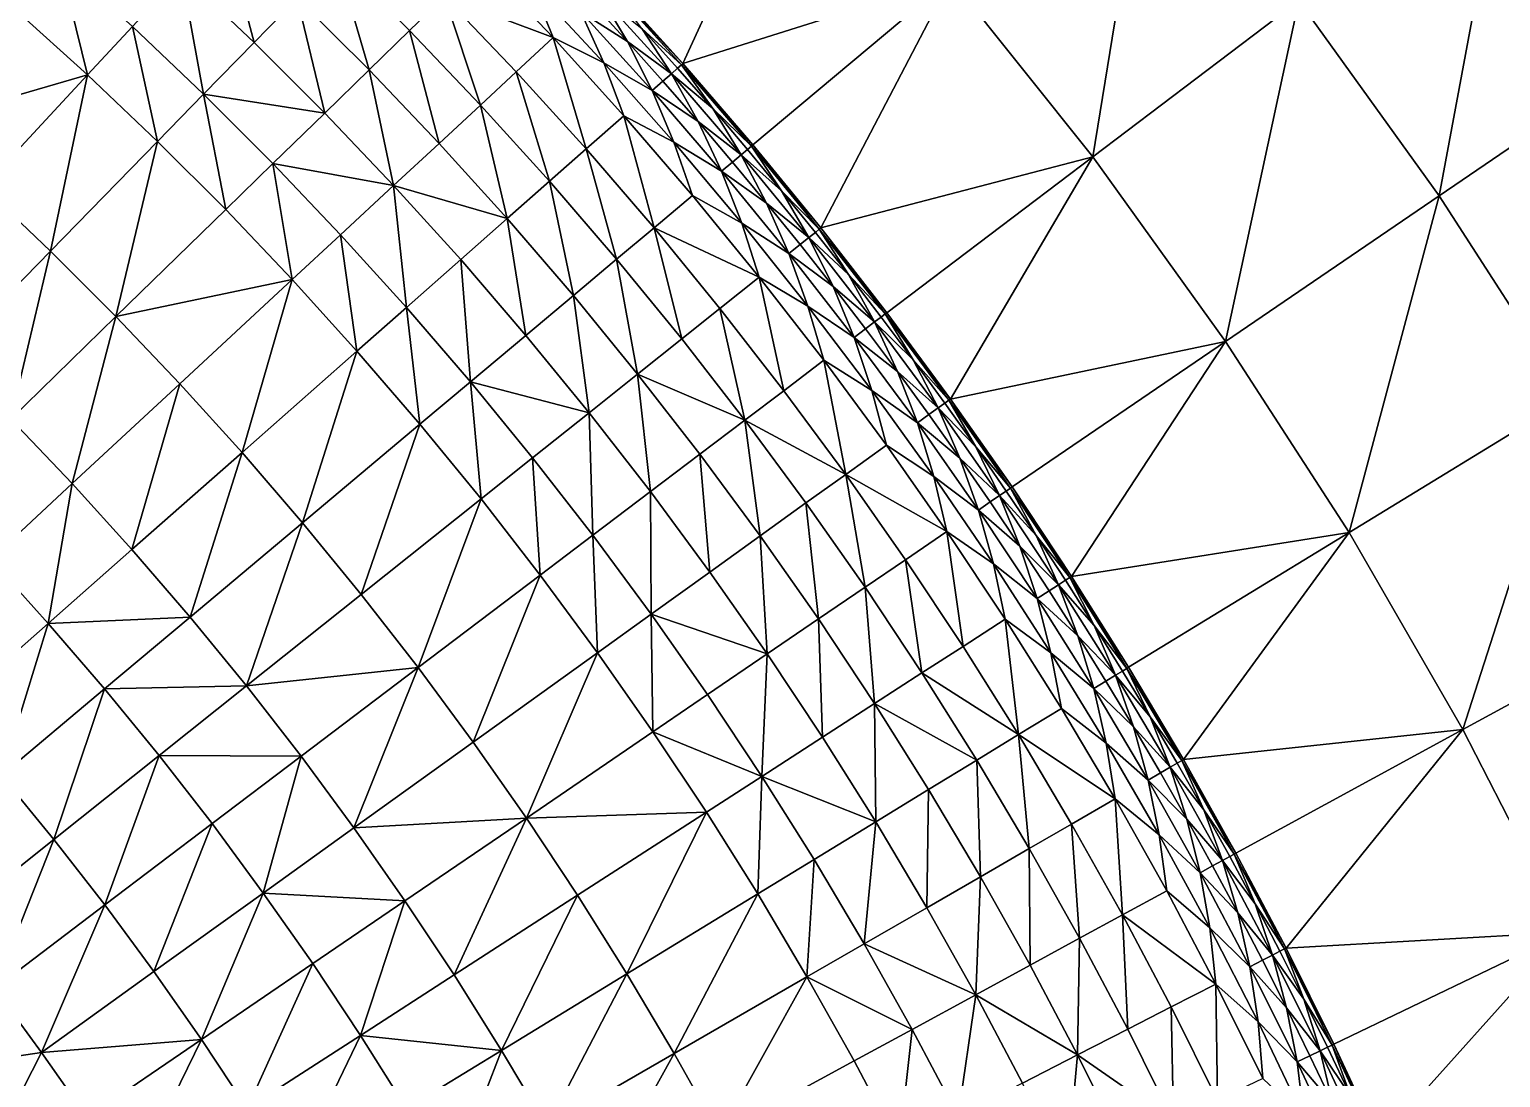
# Model space of a CAD drawing. Header units: millimetres. Extents: x -3250 to 8000, y -3250 to 3250.
# Drawn here: x 1495 to 2349, y 1065 to 1674 of the extents above; entities that cross this region are included whole.
import ezdxf

# ---------------------------------------------------------------- set-up
doc = ezdxf.new("R2010")
doc.units = ezdxf.units.MM
doc.header["$MEASUREMENT"] = 0
doc.layers.add('MESH_3D', color=2, linetype='CONTINUOUS')

msp = doc.modelspace()

# ---------------------------------------------------------------- linework, layer by layer
at = {"layer": 'MESH_3D'}
for points in [[(2150.48, 2436.79, 32500), (-3128.53, 880.23, 32500), (-2326.57, -2269.27, 32500)], [(2150.48, 2436.79, 32500), (-2269.27, 2326.57, 32500), (-3128.53, 880.23, 32500)], [(2150.48, 2436.79, 32500), (-2326.57, -2269.27, 32500), (3105.61, 957.95, 32500)], [(2150.48, 2436.79, 32500), (3105.61, 957.95, 32500), (2590.68, 1962.36, 32500)], [(1942.59, 1802.46, 24200), (1874.45, 1654.21, 24000), (1832.63, 1700.43, 24000)], [(1942.59, 1802.46, 24200), (2030.02, 1703.39, 24200), (1874.45, 1654.21, 24000)], [(2144.92, 1799.81, 24400), (2112.4, 1600.08, 24200), (2030.02, 1703.39, 24200)], [(2144.92, 1799.81, 24400), (2231.97, 1690.65, 24400), (2112.4, 1600.08, 24200)], [(2351.54, 1781.22, 24600), (2313.47, 1577.3, 24400), (2231.97, 1690.65, 24400)], [(2351.54, 1781.22, 24600), (2437.4, 1661.79, 24600), (2313.47, 1577.3, 24400)], [(1607.88, 1732.88, -406.77), (1625.45, 1666.49, -455.71), (1583.4, 1706.5, -455.71)], [(1607.88, 1732.88, -406.77), (1650.58, 1692.26, -406.77), (1625.45, 1666.49, -455.71)], [(1512.58, 1713.96, -506.08), (1528.77, 1647.63, -547.31), (1487.22, 1685.23, -547.31)], [(1512.58, 1713.96, -506.08), (1554.84, 1675.71, -506.08), (1528.77, 1647.63, -547.31)], [(1673.41, 1715.67, -355.73), (1692.26, 1650.58, -406.77), (1650.58, 1692.26, -406.77)], [(1673.41, 1715.67, -355.73), (1715.67, 1673.41, -355.73), (1692.26, 1650.58, -406.77)], [(1736, 1693.25, -303.82), (1715.67, 1673.41, -355.73), (1673.41, 1715.67, -355.73)], [(1756.9, 1713.63, -238.11), (1799.07, 1669.3, -238.11), (1736, 1693.25, -303.82)], [(1786.7, 1699.76, -205.25), (1799.07, 1669.3, -238.11), (1756.9, 1713.63, -238.11)], [(1583.4, 1706.5, -455.71), (1596.13, 1636.43, -506.08), (1554.84, 1675.71, -506.08)], [(1583.4, 1706.5, -455.71), (1625.45, 1666.49, -455.71), (1596.13, 1636.43, -506.08)], [(1786.7, 1699.76, -205.25), (1815.23, 1684.28, -171.85), (1828.52, 1654.68, -205.25)], [(1786.7, 1699.76, -205.25), (1828.52, 1654.68, -205.25), (1799.07, 1669.3, -238.11)], [(1831.76, 1699.63, -38.42), (1832.63, 1700.43), (1874.45, 1654.21)], [(1832.63, 1700.43, 24000), (1874.45, 1654.21), (1832.63, 1700.43)], [(1832.63, 1700.43, 24000), (1874.45, 1654.21, 24000), (1874.45, 1654.21)], [(2030.02, 1703.39, 24200), (1915.11, 1606.97, 24000), (1874.45, 1654.21, 24000)], [(2030.02, 1703.39, 24200), (1954.58, 1558.72, 24000), (1915.11, 1606.97, 24000)], [(2030.02, 1703.39, 24200), (2112.4, 1600.08, 24200), (1954.58, 1558.72, 24000)], [(1650.58, 1692.26, -406.77), (1666.49, 1625.45, -455.71), (1625.45, 1666.49, -455.71)], [(1650.58, 1692.26, -406.77), (1692.26, 1650.58, -406.77), (1666.49, 1625.45, -455.71)], [(1736, 1693.25, -303.82), (1756.85, 1630.12, -355.73), (1715.67, 1673.41, -355.73)], [(1736, 1693.25, -303.82), (1777.67, 1649.44, -303.82), (1756.85, 1630.12, -355.73)], [(1799.07, 1669.3, -238.11), (1777.67, 1649.44, -303.82), (1736, 1693.25, -303.82)], [(1821.31, 1689.92, -138.74), (1826.12, 1694.39, -105.25), (1842.23, 1667.09, -138.74)], [(1842.23, 1667.09, -138.74), (1826.12, 1694.39, -105.25), (1867.8, 1648.34, -105.25)], [(1850.61, 1674.67, -71.93), (1867.8, 1648.34, -105.25), (1826.12, 1694.39, -105.25)], [(1831.76, 1699.63, -38.42), (1874.45, 1654.21), (1873.57, 1653.43, -38.42)], [(1850.61, 1674.67, -71.93), (1831.76, 1699.63, -38.42), (1873.57, 1653.43, -38.42)], [(1487.22, 1685.23, -547.31), (1528.77, 1647.63, -547.31), (1428.36, 1618.53, -630.5)], [(1821.31, 1689.92, -138.74), (1842.23, 1667.09, -138.74), (1815.23, 1684.28, -171.85)], [(1828.52, 1654.68, -205.25), (1815.23, 1684.28, -171.85), (1856.65, 1638.51, -171.85)], [(1842.23, 1667.09, -138.74), (1856.65, 1638.51, -171.85), (1815.23, 1684.28, -171.85)], [(2231.97, 1690.65, 24400), (2189.53, 1492.8, 24200), (2112.4, 1600.08, 24200)], [(2231.97, 1690.65, 24400), (2313.47, 1577.3, 24400), (2189.53, 1492.8, 24200)], [(1554.84, 1675.71, -506.08), (1569.37, 1609, -547.31), (1528.77, 1647.63, -547.31)], [(1554.84, 1675.71, -506.08), (1596.13, 1636.43, -506.08), (1569.37, 1609, -547.31)], [(1850.61, 1674.67, -71.93), (1871.35, 1651.47, -71.93), (1867.8, 1648.34, -105.25)], [(1850.61, 1674.67, -71.93), (1873.57, 1653.43, -38.42), (1871.35, 1651.47, -71.93)], [(1625.45, 1666.49, -455.71), (1666.49, 1625.45, -455.71), (1596.13, 1636.43, -506.08)], [(1715.67, 1673.41, -355.73), (1732.88, 1607.88, -406.77), (1692.26, 1650.58, -406.77)], [(1715.67, 1673.41, -355.73), (1756.85, 1630.12, -355.73), (1732.88, 1607.88, -406.77)], [(1799.07, 1669.3, -238.11), (1818.24, 1604.61, -303.82), (1777.67, 1649.44, -303.82)], [(1799.07, 1669.3, -238.11), (1840.13, 1623.93, -238.11), (1818.24, 1604.61, -303.82)], [(1828.52, 1654.68, -205.25), (1840.13, 1623.93, -238.11), (1799.07, 1669.3, -238.11)], [(1842.23, 1667.09, -138.74), (1862.87, 1643.99, -138.74), (1856.65, 1638.51, -171.85)], [(1842.23, 1667.09, -138.74), (1867.8, 1648.34, -105.25), (1862.87, 1643.99, -138.74)], [(2437.4, 1661.79, 24600), (2389.21, 1460.02, 24400), (2313.47, 1577.3, 24400)], [(1692.26, 1650.58, -406.77), (1706.5, 1583.4, -455.71), (1666.49, 1625.45, -455.71)], [(1692.26, 1650.58, -406.77), (1732.88, 1607.88, -406.77), (1706.5, 1583.4, -455.71)], [(1777.67, 1649.44, -303.82), (1796.95, 1585.82, -355.73), (1756.85, 1630.12, -355.73)], [(1777.67, 1649.44, -303.82), (1818.24, 1604.61, -303.82), (1796.95, 1585.82, -355.73)], [(1828.52, 1654.68, -205.25), (1869.21, 1608.58, -205.25), (1840.13, 1623.93, -238.11)], [(1828.52, 1654.68, -205.25), (1856.65, 1638.51, -171.85), (1869.21, 1608.58, -205.25)], [(1871.35, 1651.47, -71.93), (1891.79, 1628.02, -71.93), (1867.8, 1648.34, -105.25)], [(1871.35, 1651.47, -71.93), (1873.57, 1653.43, -38.42), (1891.79, 1628.02, -71.93)], [(1873.57, 1653.43, -38.42), (1874.45, 1654.21), (1914.21, 1606.21, -38.42)], [(1891.79, 1628.02, -71.93), (1873.57, 1653.43, -38.42), (1914.21, 1606.21, -38.42)], [(1914.21, 1606.21, -38.42), (1874.45, 1654.21), (1915.11, 1606.97)], [(1915.11, 1606.97, 24000), (1915.11, 1606.97), (1874.45, 1654.21)], [(1874.45, 1654.21, 24000), (1915.11, 1606.97, 24000), (1874.45, 1654.21)], [(1528.77, 1647.63, -547.31), (1468.27, 1582.42, -630.5), (1428.36, 1618.53, -630.5)], [(1528.77, 1647.63, -547.31), (1507.26, 1545.32, -630.5), (1468.27, 1582.42, -630.5)], [(1528.77, 1647.63, -547.31), (1569.37, 1609, -547.31), (1507.26, 1545.32, -630.5)], [(1862.87, 1643.99, -138.74), (1883.22, 1620.64, -138.74), (1856.65, 1638.51, -171.85)], [(1862.87, 1643.99, -138.74), (1867.8, 1648.34, -105.25), (1883.22, 1620.64, -138.74)], [(1883.22, 1620.64, -138.74), (1867.8, 1648.34, -105.25), (1908.31, 1601.26, -105.25)], [(1891.79, 1628.02, -71.93), (1908.31, 1601.26, -105.25), (1867.8, 1648.34, -105.25)], [(1596.13, 1636.43, -506.08), (1609, 1569.37, -547.31), (1569.37, 1609, -547.31)], [(1596.13, 1636.43, -506.08), (1636.43, 1596.13, -506.08), (1609, 1569.37, -547.31)], [(1666.49, 1625.45, -455.71), (1636.43, 1596.13, -506.08), (1596.13, 1636.43, -506.08)], [(1869.21, 1608.58, -205.25), (1856.65, 1638.51, -171.85), (1896.93, 1591.71, -171.85)], [(1883.22, 1620.64, -138.74), (1896.93, 1591.71, -171.85), (1856.65, 1638.51, -171.85)], [(1666.49, 1625.45, -455.71), (1706.5, 1583.4, -455.71), (1636.43, 1596.13, -506.08)], [(1756.85, 1630.12, -355.73), (1772.43, 1564.18, -406.77), (1732.88, 1607.88, -406.77)], [(1756.85, 1630.12, -355.73), (1796.95, 1585.82, -355.73), (1772.43, 1564.18, -406.77)], [(1840.13, 1623.93, -238.11), (1857.68, 1558.78, -303.82), (1818.24, 1604.61, -303.82)], [(1840.13, 1623.93, -238.11), (1880.05, 1577.55, -238.11), (1857.68, 1558.78, -303.82)], [(1869.21, 1608.58, -205.25), (1880.05, 1577.55, -238.11), (1840.13, 1623.93, -238.11)], [(1891.79, 1628.02, -71.93), (1914.21, 1606.21, -38.42), (1911.94, 1604.31, -71.93)], [(1891.79, 1628.02, -71.93), (1911.94, 1604.31, -71.93), (1908.31, 1601.26, -105.25)], [(1883.22, 1620.64, -138.74), (1908.31, 1601.26, -105.25), (1903.28, 1597.04, -138.74)], [(1883.22, 1620.64, -138.74), (1903.28, 1597.04, -138.74), (1896.93, 1591.71, -171.85)], [(1569.37, 1609, -547.31), (1545.32, 1507.26, -630.5), (1507.26, 1545.32, -630.5)], [(1569.37, 1609, -547.31), (1609, 1569.37, -547.31), (1545.32, 1507.26, -630.5)], [(1732.88, 1607.88, -406.77), (1772.43, 1564.18, -406.77), (1706.5, 1583.4, -455.71)], [(1869.21, 1608.58, -205.25), (1908.73, 1561.48, -205.25), (1880.05, 1577.55, -238.11)], [(1869.21, 1608.58, -205.25), (1896.93, 1591.71, -171.85), (1908.73, 1561.48, -205.25)], [(1911.94, 1604.31, -71.93), (1914.21, 1606.21, -38.42), (1931.79, 1580.35, -71.93)], [(1914.21, 1606.21, -38.42), (1915.11, 1606.97), (1953.66, 1557.99, -38.42)], [(1931.79, 1580.35, -71.93), (1914.21, 1606.21, -38.42), (1953.66, 1557.99, -38.42)], [(1953.66, 1557.99, -38.42), (1915.11, 1606.97), (1954.58, 1558.72)], [(1954.58, 1558.72, 24000), (1954.58, 1558.72), (1915.11, 1606.97)], [(1915.11, 1606.97, 24000), (1954.58, 1558.72, 24000), (1915.11, 1606.97)], [(1818.24, 1604.61, -303.82), (1835.92, 1540.52, -355.73), (1796.95, 1585.82, -355.73)], [(1818.24, 1604.61, -303.82), (1857.68, 1558.78, -303.82), (1835.92, 1540.52, -355.73)], [(1903.28, 1597.04, -138.74), (1908.31, 1601.26, -105.25), (1923.04, 1573.19, -138.74)], [(1911.94, 1604.31, -71.93), (1931.79, 1580.35, -71.93), (1908.31, 1601.26, -105.25)], [(1923.04, 1573.19, -138.74), (1908.31, 1601.26, -105.25), (1947.64, 1553.19, -105.25)], [(1931.79, 1580.35, -71.93), (1947.64, 1553.19, -105.25), (1908.31, 1601.26, -105.25)], [(2112.4, 1600.08, 24200), (1992.83, 1509.51, 24000), (1954.58, 1558.72, 24000)], [(2112.4, 1600.08, 24200), (2029.85, 1459.36, 24000), (1992.83, 1509.51, 24000)], [(2112.4, 1600.08, 24200), (2189.53, 1492.8, 24200), (2029.85, 1459.36, 24000)], [(1636.43, 1596.13, -506.08), (1647.63, 1528.77, -547.31), (1609, 1569.37, -547.31)], [(1636.43, 1596.13, -506.08), (1675.71, 1554.84, -506.08), (1647.63, 1528.77, -547.31)], [(1706.5, 1583.4, -455.71), (1675.71, 1554.84, -506.08), (1636.43, 1596.13, -506.08)], [(1903.28, 1597.04, -138.74), (1923.04, 1573.19, -138.74), (1896.93, 1591.71, -171.85)], [(1908.73, 1561.48, -205.25), (1896.93, 1591.71, -171.85), (1936.02, 1543.92, -171.85)], [(1923.04, 1573.19, -138.74), (1936.02, 1543.92, -171.85), (1896.93, 1591.71, -171.85)], [(1468.27, 1582.42, -630.5), (1507.26, 1545.32, -630.5), (1447.71, 1484.26, -698.41)], [(1706.5, 1583.4, -455.71), (1713.96, 1512.58, -506.08), (1675.71, 1554.84, -506.08)], [(1706.5, 1583.4, -455.71), (1745.45, 1540.36, -455.71), (1713.96, 1512.58, -506.08)], [(1772.43, 1564.18, -406.77), (1745.45, 1540.36, -455.71), (1706.5, 1583.4, -455.71)], [(1796.95, 1585.82, -355.73), (1810.87, 1519.5, -406.77), (1772.43, 1564.18, -406.77)], [(1796.95, 1585.82, -355.73), (1835.92, 1540.52, -355.73), (1810.87, 1519.5, -406.77)], [(1931.79, 1580.35, -71.93), (1951.34, 1556.14, -71.93), (1947.64, 1553.19, -105.25)], [(1931.79, 1580.35, -71.93), (1953.66, 1557.99, -38.42), (1951.34, 1556.14, -71.93)], [(1880.05, 1577.55, -238.11), (1918.79, 1530.18, -238.11), (1857.68, 1558.78, -303.82)], [(1908.73, 1561.48, -205.25), (1918.79, 1530.18, -238.11), (1880.05, 1577.55, -238.11)], [(1923.04, 1573.19, -138.74), (1947.64, 1553.19, -105.25), (1942.5, 1549.09, -138.74)], [(1923.04, 1573.19, -138.74), (1942.5, 1549.09, -138.74), (1936.02, 1543.92, -171.85)], [(2313.47, 1577.3, 24400), (2261.22, 1381.8, 24200), (2189.53, 1492.8, 24200)], [(2313.47, 1577.3, 24400), (2389.21, 1460.02, 24400), (2261.22, 1381.8, 24200)], [(1609, 1569.37, -547.31), (1647.63, 1528.77, -547.31), (1545.32, 1507.26, -630.5)], [(1772.43, 1564.18, -406.77), (1783.31, 1496.37, -455.71), (1745.45, 1540.36, -455.71)], [(1772.43, 1564.18, -406.77), (1810.87, 1519.5, -406.77), (1783.31, 1496.37, -455.71)], [(1675.71, 1554.84, -506.08), (1685.23, 1487.22, -547.31), (1647.63, 1528.77, -547.31)], [(1675.71, 1554.84, -506.08), (1713.96, 1512.58, -506.08), (1685.23, 1487.22, -547.31)], [(1857.68, 1558.78, -303.82), (1873.76, 1494.27, -355.73), (1835.92, 1540.52, -355.73)], [(1857.68, 1558.78, -303.82), (1895.97, 1511.98, -303.82), (1873.76, 1494.27, -355.73)], [(1918.79, 1530.18, -238.11), (1895.97, 1511.98, -303.82), (1857.68, 1558.78, -303.82)], [(1908.73, 1561.48, -205.25), (1947.07, 1513.41, -205.25), (1918.79, 1530.18, -238.11)], [(1908.73, 1561.48, -205.25), (1936.02, 1543.92, -171.85), (1947.07, 1513.41, -205.25)], [(1951.34, 1556.14, -71.93), (1970.59, 1531.69, -71.93), (1947.64, 1553.19, -105.25)], [(1951.34, 1556.14, -71.93), (1953.66, 1557.99, -38.42), (1970.59, 1531.69, -71.93)], [(1953.66, 1557.99, -38.42), (1954.58, 1558.72), (1992.83, 1509.51)], [(1953.66, 1557.99, -38.42), (1992.83, 1509.51), (1991.89, 1508.8, -38.42)], [(1970.59, 1531.69, -71.93), (1953.66, 1557.99, -38.42), (1991.89, 1508.8, -38.42)], [(1954.58, 1558.72, 24000), (1992.83, 1509.51), (1954.58, 1558.72)], [(1954.58, 1558.72, 24000), (1992.83, 1509.51, 24000), (1992.83, 1509.51)], [(1942.5, 1549.09, -138.74), (1961.66, 1524.76, -138.74), (1936.02, 1543.92, -171.85)], [(1942.5, 1549.09, -138.74), (1947.64, 1553.19, -105.25), (1961.66, 1524.76, -138.74)], [(1961.66, 1524.76, -138.74), (1947.64, 1553.19, -105.25), (1985.75, 1504.15, -105.25)], [(1970.59, 1531.69, -71.93), (1985.75, 1504.15, -105.25), (1947.64, 1553.19, -105.25)], [(1507.26, 1545.32, -630.5), (1484.26, 1447.71, -698.41), (1447.71, 1484.26, -698.41)], [(1507.26, 1545.32, -630.5), (1545.32, 1507.26, -630.5), (1484.26, 1447.71, -698.41)], [(1745.45, 1540.36, -455.71), (1751.13, 1469.38, -506.08), (1713.96, 1512.58, -506.08)], [(1745.45, 1540.36, -455.71), (1783.31, 1496.37, -455.71), (1751.13, 1469.38, -506.08)], [(1835.92, 1540.52, -355.73), (1848.19, 1473.88, -406.77), (1810.87, 1519.5, -406.77)], [(1835.92, 1540.52, -355.73), (1873.76, 1494.27, -355.73), (1848.19, 1473.88, -406.77)], [(1947.07, 1513.41, -205.25), (1936.02, 1543.92, -171.85), (1973.91, 1495.18, -171.85)], [(1961.66, 1524.76, -138.74), (1973.91, 1495.18, -171.85), (1936.02, 1543.92, -171.85)], [(1918.79, 1530.18, -238.11), (1933.07, 1464.24, -303.82), (1895.97, 1511.98, -303.82)], [(1918.79, 1530.18, -238.11), (1956.34, 1481.87, -238.11), (1933.07, 1464.24, -303.82)], [(1947.07, 1513.41, -205.25), (1956.34, 1481.87, -238.11), (1918.79, 1530.18, -238.11)], [(1970.59, 1531.69, -71.93), (1991.89, 1508.8, -38.42), (1989.53, 1507.01, -71.93)], [(1970.59, 1531.69, -71.93), (1989.53, 1507.01, -71.93), (1985.75, 1504.15, -105.25)], [(1647.63, 1528.77, -547.31), (1582.42, 1468.27, -630.5), (1545.32, 1507.26, -630.5)], [(1647.63, 1528.77, -547.31), (1618.53, 1428.36, -630.5), (1582.42, 1468.27, -630.5)], [(1647.63, 1528.77, -547.31), (1685.23, 1487.22, -547.31), (1618.53, 1428.36, -630.5)], [(1961.66, 1524.76, -138.74), (1985.75, 1504.15, -105.25), (1980.52, 1500.18, -138.74)], [(1961.66, 1524.76, -138.74), (1980.52, 1500.18, -138.74), (1973.91, 1495.18, -171.85)], [(1713.96, 1512.58, -506.08), (1721.78, 1444.74, -547.31), (1685.23, 1487.22, -547.31)], [(1713.96, 1512.58, -506.08), (1751.13, 1469.38, -506.08), (1721.78, 1444.74, -547.31)], [(1810.87, 1519.5, -406.77), (1820.06, 1451.45, -455.71), (1783.31, 1496.37, -455.71)], [(1810.87, 1519.5, -406.77), (1848.19, 1473.88, -406.77), (1820.06, 1451.45, -455.71)], [(1895.97, 1511.98, -303.82), (1910.43, 1447.1, -355.73), (1873.76, 1494.27, -355.73)], [(1895.97, 1511.98, -303.82), (1933.07, 1464.24, -303.82), (1910.43, 1447.1, -355.73)], [(1947.07, 1513.41, -205.25), (1984.19, 1464.4, -205.25), (1956.34, 1481.87, -238.11)], [(1947.07, 1513.41, -205.25), (1973.91, 1495.18, -171.85), (1984.19, 1464.4, -205.25)], [(1545.32, 1507.26, -630.5), (1519.89, 1410.25, -698.41), (1484.26, 1447.71, -698.41)], [(1545.32, 1507.26, -630.5), (1582.42, 1468.27, -630.5), (1519.89, 1410.25, -698.41)], [(1980.52, 1500.18, -138.74), (1985.75, 1504.15, -105.25), (1999.07, 1475.38, -138.74)], [(1989.53, 1507.01, -71.93), (2008.16, 1482.09, -71.93), (1985.75, 1504.15, -105.25)], [(1999.07, 1475.38, -138.74), (1985.75, 1504.15, -105.25), (2022.64, 1454.18, -105.25)], [(2008.16, 1482.09, -71.93), (2022.64, 1454.18, -105.25), (1985.75, 1504.15, -105.25)], [(1989.53, 1507.01, -71.93), (1991.89, 1508.8, -38.42), (2008.16, 1482.09, -71.93)], [(1991.89, 1508.8, -38.42), (1992.83, 1509.51), (2029.85, 1459.36)], [(1991.89, 1508.8, -38.42), (2029.85, 1459.36), (2028.89, 1458.67, -38.42)], [(2008.16, 1482.09, -71.93), (1991.89, 1508.8, -38.42), (2028.89, 1458.67, -38.42)], [(1992.83, 1509.51, 24000), (2029.85, 1459.36), (1992.83, 1509.51)], [(1992.83, 1509.51, 24000), (2029.85, 1459.36, 24000), (2029.85, 1459.36)], [(1783.31, 1496.37, -455.71), (1820.06, 1451.45, -455.71), (1751.13, 1469.38, -506.08)], [(1980.52, 1500.18, -138.74), (1999.07, 1475.38, -138.74), (1973.91, 1495.18, -171.85)], [(1984.19, 1464.4, -205.25), (1973.91, 1495.18, -171.85), (2010.57, 1445.5, -171.85)], [(1999.07, 1475.38, -138.74), (2010.57, 1445.5, -171.85), (1973.91, 1495.18, -171.85)], [(1685.23, 1487.22, -547.31), (1653.64, 1387.57, -630.5), (1618.53, 1428.36, -630.5)], [(1685.23, 1487.22, -547.31), (1721.78, 1444.74, -547.31), (1653.64, 1387.57, -630.5)], [(1873.76, 1494.27, -355.73), (1910.43, 1447.1, -355.73), (1848.19, 1473.88, -406.77)], [(2189.53, 1492.8, 24200), (2065.6, 1408.3, 24000), (2029.85, 1459.36, 24000)], [(2189.53, 1492.8, 24200), (2100.06, 1356.37, 24000), (2065.6, 1408.3, 24000)], [(2189.53, 1492.8, 24200), (2261.22, 1381.8, 24200), (2100.06, 1356.37, 24000)], [(1956.34, 1481.87, -238.11), (1968.97, 1415.6, -303.82), (1933.07, 1464.24, -303.82)], [(1956.34, 1481.87, -238.11), (1992.68, 1432.64, -238.11), (1968.97, 1415.6, -303.82)], [(1984.19, 1464.4, -205.25), (1992.68, 1432.64, -238.11), (1956.34, 1481.87, -238.11)], [(2008.16, 1482.09, -71.93), (2028.89, 1458.67, -38.42), (2026.48, 1456.94, -71.93)], [(2008.16, 1482.09, -71.93), (2026.48, 1456.94, -71.93), (2022.64, 1454.18, -105.25)], [(1751.13, 1469.38, -506.08), (1757.26, 1401.37, -547.31), (1721.78, 1444.74, -547.31)], [(1751.13, 1469.38, -506.08), (1787.22, 1425.26, -506.08), (1757.26, 1401.37, -547.31)], [(1820.06, 1451.45, -455.71), (1787.22, 1425.26, -506.08), (1751.13, 1469.38, -506.08)], [(1848.19, 1473.88, -406.77), (1855.68, 1405.62, -455.71), (1820.06, 1451.45, -455.71)], [(1848.19, 1473.88, -406.77), (1884.36, 1427.35, -406.77), (1855.68, 1405.62, -455.71)], [(1910.43, 1447.1, -355.73), (1884.36, 1427.35, -406.77), (1848.19, 1473.88, -406.77)], [(1999.07, 1475.38, -138.74), (2017.3, 1450.34, -138.74), (2010.57, 1445.5, -171.85)], [(1999.07, 1475.38, -138.74), (2022.64, 1454.18, -105.25), (2017.3, 1450.34, -138.74)], [(1582.42, 1468.27, -630.5), (1554.58, 1371.92, -698.41), (1519.89, 1410.25, -698.41)], [(1582.42, 1468.27, -630.5), (1618.53, 1428.36, -630.5), (1554.58, 1371.92, -698.41)], [(1933.07, 1464.24, -303.82), (1968.97, 1415.6, -303.82), (1910.43, 1447.1, -355.73)], [(1984.19, 1464.4, -205.25), (2010.57, 1445.5, -171.85), (2020.08, 1414.48, -205.25)], [(1984.19, 1464.4, -205.25), (2020.08, 1414.48, -205.25), (1992.68, 1432.64, -238.11)], [(2017.3, 1450.34, -138.74), (2022.64, 1454.18, -105.25), (2035.23, 1425.08, -138.74)], [(2026.48, 1456.94, -71.93), (2044.49, 1431.56, -71.93), (2022.64, 1454.18, -105.25)], [(2035.23, 1425.08, -138.74), (2022.64, 1454.18, -105.25), (2058.26, 1403.3, -105.25)], [(2044.49, 1431.56, -71.93), (2058.26, 1403.3, -105.25), (2022.64, 1454.18, -105.25)], [(2026.48, 1456.94, -71.93), (2028.89, 1458.67, -38.42), (2044.49, 1431.56, -71.93)], [(2028.89, 1458.67, -38.42), (2029.85, 1459.36), (2065.6, 1408.3)], [(2028.89, 1458.67, -38.42), (2065.6, 1408.3), (2064.62, 1407.63, -38.42)], [(2044.49, 1431.56, -71.93), (2028.89, 1458.67, -38.42), (2064.62, 1407.63, -38.42)], [(2065.6, 1408.3, 24000), (2065.6, 1408.3), (2029.85, 1459.36)], [(2029.85, 1459.36, 24000), (2065.6, 1408.3, 24000), (2029.85, 1459.36)], [(2389.21, 1460.02, 24400), (2327.29, 1267.37, 24200), (2261.22, 1381.8, 24200)], [(2389.21, 1460.02, 24400), (2459.02, 1339.11, 24400), (2327.29, 1267.37, 24200)], [(1484.26, 1447.71, -698.41), (1519.89, 1410.25, -698.41), (1472.39, 1366.18, -744.25)], [(1721.78, 1444.74, -547.31), (1687.72, 1345.91, -630.5), (1653.64, 1387.57, -630.5)], [(1721.78, 1444.74, -547.31), (1757.26, 1401.37, -547.31), (1687.72, 1345.91, -630.5)], [(1820.06, 1451.45, -455.71), (1822.2, 1380.26, -506.08), (1787.22, 1425.26, -506.08)], [(1820.06, 1451.45, -455.71), (1855.68, 1405.62, -455.71), (1822.2, 1380.26, -506.08)], [(1910.43, 1447.1, -355.73), (1919.36, 1379.93, -406.77), (1884.36, 1427.35, -406.77)], [(1910.43, 1447.1, -355.73), (1945.91, 1399.02, -355.73), (1919.36, 1379.93, -406.77)], [(1968.97, 1415.6, -303.82), (1945.91, 1399.02, -355.73), (1910.43, 1447.1, -355.73)], [(2017.3, 1450.34, -138.74), (2035.23, 1425.08, -138.74), (2010.57, 1445.5, -171.85)], [(2020.08, 1414.48, -205.25), (2010.57, 1445.5, -171.85), (2045.98, 1394.93, -171.85)], [(2035.23, 1425.08, -138.74), (2045.98, 1394.93, -171.85), (2010.57, 1445.5, -171.85)], [(1618.53, 1428.36, -630.5), (1588.3, 1332.74, -698.41), (1554.58, 1371.92, -698.41)], [(1618.53, 1428.36, -630.5), (1653.64, 1387.57, -630.5), (1588.3, 1332.74, -698.41)], [(1884.36, 1427.35, -406.77), (1890.14, 1358.92, -455.71), (1855.68, 1405.62, -455.71)], [(1884.36, 1427.35, -406.77), (1919.36, 1379.93, -406.77), (1890.14, 1358.92, -455.71)], [(1992.68, 1432.64, -238.11), (2027.78, 1382.51, -238.11), (1968.97, 1415.6, -303.82)], [(2020.08, 1414.48, -205.25), (2027.78, 1382.51, -238.11), (1992.68, 1432.64, -238.11)], [(2044.49, 1431.56, -71.93), (2064.62, 1407.63, -38.42), (2062.17, 1405.97, -71.93)], [(2044.49, 1431.56, -71.93), (2062.17, 1405.97, -71.93), (2058.26, 1403.3, -105.25)], [(1787.22, 1425.26, -506.08), (1791.65, 1357.13, -547.31), (1757.26, 1401.37, -547.31)], [(1787.22, 1425.26, -506.08), (1822.2, 1380.26, -506.08), (1791.65, 1357.13, -547.31)], [(2035.23, 1425.08, -138.74), (2058.26, 1403.3, -105.25), (2052.83, 1399.6, -138.74)], [(2035.23, 1425.08, -138.74), (2052.83, 1399.6, -138.74), (2045.98, 1394.93, -171.85)], [(1519.89, 1410.25, -698.41), (1505.99, 1329.04, -744.25), (1472.39, 1366.18, -744.25)], [(1519.89, 1410.25, -698.41), (1554.58, 1371.92, -698.41), (1505.99, 1329.04, -744.25)], [(1968.97, 1415.6, -303.82), (1980.19, 1350.07, -355.73), (1945.91, 1399.02, -355.73)], [(1968.97, 1415.6, -303.82), (2003.65, 1366.07, -303.82), (1980.19, 1350.07, -355.73)], [(2027.78, 1382.51, -238.11), (2003.65, 1366.07, -303.82), (1968.97, 1415.6, -303.82)], [(2020.08, 1414.48, -205.25), (2054.72, 1363.68, -205.25), (2027.78, 1382.51, -238.11)], [(2020.08, 1414.48, -205.25), (2045.98, 1394.93, -171.85), (2054.72, 1363.68, -205.25)], [(1757.26, 1401.37, -547.31), (1720.75, 1303.42, -630.5), (1687.72, 1345.91, -630.5)], [(1757.26, 1401.37, -547.31), (1791.65, 1357.13, -547.31), (1720.75, 1303.42, -630.5)], [(1855.68, 1405.62, -455.71), (1856.04, 1334.4, -506.08), (1822.2, 1380.26, -506.08)], [(1855.68, 1405.62, -455.71), (1890.14, 1358.92, -455.71), (1856.04, 1334.4, -506.08)], [(2052.83, 1399.6, -138.74), (2058.26, 1403.3, -105.25), (2070.12, 1373.9, -138.74)], [(2062.17, 1405.97, -71.93), (2079.54, 1380.15, -71.93), (2058.26, 1403.3, -105.25)], [(2070.12, 1373.9, -138.74), (2058.26, 1403.3, -105.25), (2092.61, 1351.55, -105.25)], [(2079.54, 1380.15, -71.93), (2092.61, 1351.55, -105.25), (2058.26, 1403.3, -105.25)], [(2062.17, 1405.97, -71.93), (2064.62, 1407.63, -38.42), (2079.54, 1380.15, -71.93)], [(2064.62, 1407.63, -38.42), (2065.6, 1408.3), (2100.06, 1356.37)], [(2064.62, 1407.63, -38.42), (2100.06, 1356.37), (2099.07, 1355.73, -38.42)], [(2079.54, 1380.15, -71.93), (2064.62, 1407.63, -38.42), (2099.07, 1355.73, -38.42)], [(2065.6, 1408.3, 24000), (2100.06, 1356.37), (2065.6, 1408.3)], [(2065.6, 1408.3, 24000), (2100.06, 1356.37, 24000), (2100.06, 1356.37)], [(1945.91, 1399.02, -355.73), (1953.17, 1331.65, -406.77), (1919.36, 1379.93, -406.77)], [(1945.91, 1399.02, -355.73), (1980.19, 1350.07, -355.73), (1953.17, 1331.65, -406.77)], [(2052.83, 1399.6, -138.74), (2070.12, 1373.9, -138.74), (2045.98, 1394.93, -171.85)], [(2054.72, 1363.68, -205.25), (2045.98, 1394.93, -171.85), (2080.12, 1343.49, -171.85)], [(2070.12, 1373.9, -138.74), (2080.12, 1343.49, -171.85), (2045.98, 1394.93, -171.85)], [(1653.64, 1387.57, -630.5), (1621.03, 1292.73, -698.41), (1588.3, 1332.74, -698.41)], [(1653.64, 1387.57, -630.5), (1687.72, 1345.91, -630.5), (1621.03, 1292.73, -698.41)], [(1822.2, 1380.26, -506.08), (1824.93, 1312.04, -547.31), (1791.65, 1357.13, -547.31)], [(1822.2, 1380.26, -506.08), (1856.04, 1334.4, -506.08), (1824.93, 1312.04, -547.31)], [(1919.36, 1379.93, -406.77), (1923.43, 1311.37, -455.71), (1890.14, 1358.92, -455.71)], [(1919.36, 1379.93, -406.77), (1953.17, 1331.65, -406.77), (1923.43, 1311.37, -455.71)], [(2027.78, 1382.51, -238.11), (2037.09, 1315.69, -303.82), (2003.65, 1366.07, -303.82)], [(2027.78, 1382.51, -238.11), (2061.61, 1331.53, -238.11), (2037.09, 1315.69, -303.82)], [(2054.72, 1363.68, -205.25), (2061.61, 1331.53, -238.11), (2027.78, 1382.51, -238.11)], [(2079.54, 1380.15, -71.93), (2096.58, 1354.12, -71.93), (2092.61, 1351.55, -105.25)], [(2079.54, 1380.15, -71.93), (2099.07, 1355.73, -38.42), (2096.58, 1354.12, -71.93)], [(2261.22, 1381.8, 24200), (2133.23, 1303.59, 24000), (2100.06, 1356.37, 24000)], [(2261.22, 1381.8, 24200), (2165.06, 1250, 24000), (2133.23, 1303.59, 24000)], [(2261.22, 1381.8, 24200), (2327.29, 1267.37, 24200), (2165.06, 1250, 24000)], [(1554.58, 1371.92, -698.41), (1588.3, 1332.74, -698.41), (1505.99, 1329.04, -744.25)], [(2070.12, 1373.9, -138.74), (2092.61, 1351.55, -105.25), (2087.09, 1347.98, -138.74)], [(2070.12, 1373.9, -138.74), (2087.09, 1347.98, -138.74), (2080.12, 1343.49, -171.85)], [(1472.39, 1366.18, -744.25), (1505.99, 1329.04, -744.25), (1447.36, 1277.3, -794.3)], [(1890.14, 1358.92, -455.71), (1923.43, 1311.37, -455.71), (1856.04, 1334.4, -506.08)], [(2003.65, 1366.07, -303.82), (2013.23, 1300.28, -355.73), (1980.19, 1350.07, -355.73)], [(2003.65, 1366.07, -303.82), (2037.09, 1315.69, -303.82), (2013.23, 1300.28, -355.73)], [(2054.72, 1363.68, -205.25), (2088.08, 1312.03, -205.25), (2061.61, 1331.53, -238.11)], [(2054.72, 1363.68, -205.25), (2080.12, 1343.49, -171.85), (2088.08, 1312.03, -205.25)], [(1791.65, 1357.13, -547.31), (1752.71, 1260.11, -630.5), (1720.75, 1303.42, -630.5)], [(1791.65, 1357.13, -547.31), (1824.93, 1312.04, -547.31), (1752.71, 1260.11, -630.5)], [(1980.19, 1350.07, -355.73), (1985.76, 1282.54, -406.77), (1953.17, 1331.65, -406.77)], [(1980.19, 1350.07, -355.73), (2013.23, 1300.28, -355.73), (1985.76, 1282.54, -406.77)], [(2087.09, 1347.98, -138.74), (2092.61, 1351.55, -105.25), (2103.73, 1321.86, -138.74)], [(2096.58, 1354.12, -71.93), (2113.3, 1327.88, -71.93), (2092.61, 1351.55, -105.25)], [(2103.73, 1321.86, -138.74), (2092.61, 1351.55, -105.25), (2125.65, 1298.96, -105.25)], [(2113.3, 1327.88, -71.93), (2125.65, 1298.96, -105.25), (2092.61, 1351.55, -105.25)], [(2096.58, 1354.12, -71.93), (2099.07, 1355.73, -38.42), (2113.3, 1327.88, -71.93)], [(2099.07, 1355.73, -38.42), (2100.06, 1356.37), (2132.22, 1302.97, -38.42)], [(2113.3, 1327.88, -71.93), (2099.07, 1355.73, -38.42), (2132.22, 1302.97, -38.42)], [(2132.22, 1302.97, -38.42), (2100.06, 1356.37), (2133.23, 1303.59)], [(2133.23, 1303.59, 24000), (2133.23, 1303.59), (2100.06, 1356.37)], [(2100.06, 1356.37, 24000), (2133.23, 1303.59, 24000), (2100.06, 1356.37)], [(1687.72, 1345.91, -630.5), (1720.75, 1303.42, -630.5), (1621.03, 1292.73, -698.41)], [(2087.09, 1347.98, -138.74), (2103.73, 1321.86, -138.74), (2080.12, 1343.49, -171.85)], [(2088.08, 1312.03, -205.25), (2080.12, 1343.49, -171.85), (2112.97, 1291.21, -171.85)], [(2103.73, 1321.86, -138.74), (2112.97, 1291.21, -171.85), (2080.12, 1343.49, -171.85)], [(1588.3, 1332.74, -698.41), (1538.65, 1291.08, -744.25), (1505.99, 1329.04, -744.25)], [(1588.3, 1332.74, -698.41), (1621.03, 1292.73, -698.41), (1538.65, 1291.08, -744.25)], [(1856.04, 1334.4, -506.08), (1857.07, 1266.13, -547.31), (1824.93, 1312.04, -547.31)], [(1856.04, 1334.4, -506.08), (1888.73, 1287.72, -506.08), (1857.07, 1266.13, -547.31)], [(1923.43, 1311.37, -455.71), (1888.73, 1287.72, -506.08), (1856.04, 1334.4, -506.08)], [(2459.02, 1339.11, 24400), (2387.57, 1149.79, 24200), (2327.29, 1267.37, 24200)], [(1505.99, 1329.04, -744.25), (1478.76, 1240.82, -794.3), (1447.36, 1277.3, -794.3)], [(1505.99, 1329.04, -744.25), (1538.65, 1291.08, -744.25), (1478.76, 1240.82, -794.3)], [(1953.17, 1331.65, -406.77), (1955.53, 1263.01, -455.71), (1923.43, 1311.37, -455.71)], [(1953.17, 1331.65, -406.77), (1985.76, 1282.54, -406.77), (1955.53, 1263.01, -455.71)], [(2061.61, 1331.53, -238.11), (2069.26, 1264.5, -303.82), (2037.09, 1315.69, -303.82)], [(2061.61, 1331.53, -238.11), (2094.17, 1279.72, -238.11), (2069.26, 1264.5, -303.82)], [(2088.08, 1312.03, -205.25), (2094.17, 1279.72, -238.11), (2061.61, 1331.53, -238.11)], [(2113.3, 1327.88, -71.93), (2132.22, 1302.97, -38.42), (2129.69, 1301.43, -71.93)], [(2113.3, 1327.88, -71.93), (2129.69, 1301.43, -71.93), (2125.65, 1298.96, -105.25)], [(2037.09, 1315.69, -303.82), (2069.26, 1264.5, -303.82), (2013.23, 1300.28, -355.73)], [(2103.73, 1321.86, -138.74), (2125.65, 1298.96, -105.25), (2120.05, 1295.53, -138.74)], [(2103.73, 1321.86, -138.74), (2120.05, 1295.53, -138.74), (2112.97, 1291.21, -171.85)], [(1824.93, 1312.04, -547.31), (1783.58, 1216.02, -630.5), (1752.71, 1260.11, -630.5)], [(1824.93, 1312.04, -547.31), (1857.07, 1266.13, -547.31), (1783.58, 1216.02, -630.5)], [(1923.43, 1311.37, -455.71), (1920.25, 1240.23, -506.08), (1888.73, 1287.72, -506.08)], [(1923.43, 1311.37, -455.71), (1955.53, 1263.01, -455.71), (1920.25, 1240.23, -506.08)], [(2088.08, 1312.03, -205.25), (2120.14, 1259.56, -205.25), (2094.17, 1279.72, -238.11)], [(2088.08, 1312.03, -205.25), (2112.97, 1291.21, -171.85), (2120.14, 1259.56, -205.25)], [(1720.75, 1303.42, -630.5), (1652.75, 1251.91, -698.41), (1621.03, 1292.73, -698.41)], [(1720.75, 1303.42, -630.5), (1683.45, 1210.32, -698.41), (1652.75, 1251.91, -698.41)], [(1720.75, 1303.42, -630.5), (1752.71, 1260.11, -630.5), (1683.45, 1210.32, -698.41)], [(2013.23, 1300.28, -355.73), (2045.02, 1249.69, -355.73), (1985.76, 1282.54, -406.77)], [(2069.26, 1264.5, -303.82), (2045.02, 1249.69, -355.73), (2013.23, 1300.28, -355.73)], [(2120.05, 1295.53, -138.74), (2125.65, 1298.96, -105.25), (2136.03, 1269, -138.74)], [(2129.69, 1301.43, -71.93), (2145.75, 1274.78, -71.93), (2125.65, 1298.96, -105.25)], [(2136.03, 1269, -138.74), (2125.65, 1298.96, -105.25), (2157.38, 1245.56, -105.25)], [(2145.75, 1274.78, -71.93), (2157.38, 1245.56, -105.25), (2125.65, 1298.96, -105.25)], [(2129.69, 1301.43, -71.93), (2132.22, 1302.97, -38.42), (2145.75, 1274.78, -71.93)], [(2132.22, 1302.97, -38.42), (2133.23, 1303.59), (2165.06, 1250)], [(2132.22, 1302.97, -38.42), (2165.06, 1250), (2164.04, 1249.41, -38.42)], [(2145.75, 1274.78, -71.93), (2132.22, 1302.97, -38.42), (2164.04, 1249.41, -38.42)], [(2133.23, 1303.59, 24000), (2165.06, 1250), (2133.23, 1303.59)], [(2133.23, 1303.59, 24000), (2165.06, 1250, 24000), (2165.06, 1250)], [(1538.65, 1291.08, -744.25), (1509.23, 1203.57, -794.3), (1478.76, 1240.82, -794.3)], [(1538.65, 1291.08, -744.25), (1570.36, 1252.32, -744.25), (1509.23, 1203.57, -794.3)], [(1621.03, 1292.73, -698.41), (1570.36, 1252.32, -744.25), (1538.65, 1291.08, -744.25)], [(1621.03, 1292.73, -698.41), (1652.75, 1251.91, -698.41), (1570.36, 1252.32, -744.25)], [(2120.05, 1295.53, -138.74), (2136.03, 1269, -138.74), (2112.97, 1291.21, -171.85)], [(2120.14, 1259.56, -205.25), (2112.97, 1291.21, -171.85), (2144.5, 1238.13, -171.85)], [(2136.03, 1269, -138.74), (2144.5, 1238.13, -171.85), (2112.97, 1291.21, -171.85)], [(1888.73, 1287.72, -506.08), (1920.25, 1240.23, -506.08), (1857.07, 1266.13, -547.31)], [(1985.76, 1282.54, -406.77), (1986.41, 1213.87, -455.71), (1955.53, 1263.01, -455.71)], [(1985.76, 1282.54, -406.77), (2017.12, 1232.63, -406.77), (1986.41, 1213.87, -455.71)], [(2045.02, 1249.69, -355.73), (2017.12, 1232.63, -406.77), (1985.76, 1282.54, -406.77)], [(2094.17, 1279.72, -238.11), (2125.42, 1227.11, -238.11), (2069.26, 1264.5, -303.82)], [(2120.14, 1259.56, -205.25), (2125.42, 1227.11, -238.11), (2094.17, 1279.72, -238.11)], [(2145.75, 1274.78, -71.93), (2164.04, 1249.41, -38.42), (2161.48, 1247.93, -71.93)], [(2145.75, 1274.78, -71.93), (2161.48, 1247.93, -71.93), (2157.38, 1245.56, -105.25)], [(1857.07, 1266.13, -547.31), (1888.06, 1219.44, -547.31), (1783.58, 1216.02, -630.5)], [(1920.25, 1240.23, -506.08), (1888.06, 1219.44, -547.31), (1857.07, 1266.13, -547.31)], [(2069.26, 1264.5, -303.82), (2075.54, 1198.31, -355.73), (2045.02, 1249.69, -355.73)], [(2069.26, 1264.5, -303.82), (2100.14, 1212.52, -303.82), (2075.54, 1198.31, -355.73)], [(2125.42, 1227.11, -238.11), (2100.14, 1212.52, -303.82), (2069.26, 1264.5, -303.82)], [(2136.03, 1269, -138.74), (2151.69, 1242.28, -138.74), (2144.5, 1238.13, -171.85)], [(2136.03, 1269, -138.74), (2157.38, 1245.56, -105.25), (2151.69, 1242.28, -138.74)], [(2327.29, 1267.37, 24200), (2195.55, 1195.63, 24000), (2165.06, 1250, 24000)], [(2327.29, 1267.37, 24200), (2224.68, 1140.53, 24000), (2195.55, 1195.63, 24000)], [(2327.29, 1267.37, 24200), (2387.57, 1149.79, 24200), (2224.68, 1140.53, 24000)], [(1752.71, 1260.11, -630.5), (1783.58, 1216.02, -630.5), (1683.45, 1210.32, -698.41)], [(1955.53, 1263.01, -455.71), (1986.41, 1213.87, -455.71), (1920.25, 1240.23, -506.08)], [(2120.14, 1259.56, -205.25), (2144.5, 1238.13, -171.85), (2150.88, 1206.31, -205.25)], [(2120.14, 1259.56, -205.25), (2150.88, 1206.31, -205.25), (2125.42, 1227.11, -238.11)], [(1570.36, 1252.32, -744.25), (1538.77, 1165.57, -794.3), (1509.23, 1203.57, -794.3)], [(1570.36, 1252.32, -744.25), (1601.1, 1212.78, -744.25), (1538.77, 1165.57, -794.3)], [(1652.75, 1251.91, -698.41), (1601.1, 1212.78, -744.25), (1570.36, 1252.32, -744.25)], [(1652.75, 1251.91, -698.41), (1630.84, 1172.49, -744.25), (1601.1, 1212.78, -744.25)], [(1652.75, 1251.91, -698.41), (1683.45, 1210.32, -698.41), (1630.84, 1172.49, -744.25)], [(2045.02, 1249.69, -355.73), (2047.22, 1181.96, -406.77), (2017.12, 1232.63, -406.77)], [(2045.02, 1249.69, -355.73), (2075.54, 1198.31, -355.73), (2047.22, 1181.96, -406.77)], [(2161.48, 1247.93, -71.93), (2176.86, 1220.89, -71.93), (2157.38, 1245.56, -105.25)], [(2161.48, 1247.93, -71.93), (2164.04, 1249.41, -38.42), (2176.86, 1220.89, -71.93)], [(2164.04, 1249.41, -38.42), (2165.06, 1250), (2195.55, 1195.63)], [(2164.04, 1249.41, -38.42), (2195.55, 1195.63), (2194.52, 1195.07, -38.42)], [(2176.86, 1220.89, -71.93), (2164.04, 1249.41, -38.42), (2194.52, 1195.07, -38.42)], [(2195.55, 1195.63, 24000), (2195.55, 1195.63), (2165.06, 1250)], [(2165.06, 1250, 24000), (2195.55, 1195.63, 24000), (2165.06, 1250)], [(1478.76, 1240.82, -794.3), (1509.23, 1203.57, -794.3), (1446.39, 1153.46, -840.76)], [(1920.25, 1240.23, -506.08), (1917.88, 1171.99, -547.31), (1888.06, 1219.44, -547.31)], [(1920.25, 1240.23, -506.08), (1950.57, 1191.97, -506.08), (1917.88, 1171.99, -547.31)], [(1986.41, 1213.87, -455.71), (1950.57, 1191.97, -506.08), (1920.25, 1240.23, -506.08)], [(2151.69, 1242.28, -138.74), (2167, 1215.36, -138.74), (2144.5, 1238.13, -171.85)], [(2151.69, 1242.28, -138.74), (2157.38, 1245.56, -105.25), (2167, 1215.36, -138.74)], [(2167, 1215.36, -138.74), (2157.38, 1245.56, -105.25), (2187.76, 1191.39, -105.25)], [(2176.86, 1220.89, -71.93), (2187.76, 1191.39, -105.25), (2157.38, 1245.56, -105.25)], [(2017.12, 1232.63, -406.77), (2016.05, 1163.97, -455.71), (1986.41, 1213.87, -455.71)], [(2017.12, 1232.63, -406.77), (2047.22, 1181.96, -406.77), (2016.05, 1163.97, -455.71)], [(2150.88, 1206.31, -205.25), (2144.5, 1238.13, -171.85), (2174.71, 1184.28, -171.85)], [(2167, 1215.36, -138.74), (2174.71, 1184.28, -171.85), (2144.5, 1238.13, -171.85)], [(2125.42, 1227.11, -238.11), (2129.71, 1159.78, -303.82), (2100.14, 1212.52, -303.82)], [(2125.42, 1227.11, -238.11), (2155.35, 1173.74, -238.11), (2129.71, 1159.78, -303.82)], [(2150.88, 1206.31, -205.25), (2155.35, 1173.74, -238.11), (2125.42, 1227.11, -238.11)], [(1783.58, 1216.02, -630.5), (1713.1, 1167.97, -698.41), (1683.45, 1210.32, -698.41)], [(1783.58, 1216.02, -630.5), (1741.69, 1124.9, -698.41), (1713.1, 1167.97, -698.41)], [(1783.58, 1216.02, -630.5), (1813.34, 1171.18, -630.5), (1741.69, 1124.9, -698.41)], [(1888.06, 1219.44, -547.31), (1813.34, 1171.18, -630.5), (1783.58, 1216.02, -630.5)], [(1888.06, 1219.44, -547.31), (1841.97, 1125.61, -630.5), (1813.34, 1171.18, -630.5)], [(1888.06, 1219.44, -547.31), (1917.88, 1171.99, -547.31), (1841.97, 1125.61, -630.5)], [(1986.41, 1213.87, -455.71), (1979.68, 1142.97, -506.08), (1950.57, 1191.97, -506.08)], [(1986.41, 1213.87, -455.71), (2016.05, 1163.97, -455.71), (1979.68, 1142.97, -506.08)], [(2167, 1215.36, -138.74), (2181.99, 1188.25, -138.74), (2174.71, 1184.28, -171.85)], [(2167, 1215.36, -138.74), (2187.76, 1191.39, -105.25), (2181.99, 1188.25, -138.74)], [(2176.86, 1220.89, -71.93), (2191.92, 1193.65, -71.93), (2187.76, 1191.39, -105.25)], [(2176.86, 1220.89, -71.93), (2194.52, 1195.07, -38.42), (2191.92, 1193.65, -71.93)], [(1601.1, 1212.78, -744.25), (1567.35, 1126.85, -794.3), (1538.77, 1165.57, -794.3)], [(1601.1, 1212.78, -744.25), (1630.84, 1172.49, -744.25), (1567.35, 1126.85, -794.3)], [(1683.45, 1210.32, -698.41), (1713.1, 1167.97, -698.41), (1630.84, 1172.49, -744.25)], [(2100.14, 1212.52, -303.82), (2104.77, 1146.2, -355.73), (2075.54, 1198.31, -355.73)], [(2100.14, 1212.52, -303.82), (2129.71, 1159.78, -303.82), (2104.77, 1146.2, -355.73)], [(2150.88, 1206.31, -205.25), (2180.29, 1152.32, -205.25), (2155.35, 1173.74, -238.11)], [(2150.88, 1206.31, -205.25), (2174.71, 1184.28, -171.85), (2180.29, 1152.32, -205.25)], [(1509.23, 1203.57, -794.3), (1474.7, 1117.04, -840.76), (1446.39, 1153.46, -840.76)], [(1509.23, 1203.57, -794.3), (1538.77, 1165.57, -794.3), (1474.7, 1117.04, -840.76)], [(2075.54, 1198.31, -355.73), (2076.05, 1130.56, -406.77), (2047.22, 1181.96, -406.77)], [(2075.54, 1198.31, -355.73), (2104.77, 1146.2, -355.73), (2076.05, 1130.56, -406.77)], [(1950.57, 1191.97, -506.08), (1946.5, 1123.81, -547.31), (1917.88, 1171.99, -547.31)], [(1950.57, 1191.97, -506.08), (1979.68, 1142.97, -506.08), (1946.5, 1123.81, -547.31)], [(2181.99, 1188.25, -138.74), (2196.63, 1160.95, -138.74), (2174.71, 1184.28, -171.85)], [(2181.99, 1188.25, -138.74), (2187.76, 1191.39, -105.25), (2196.63, 1160.95, -138.74)], [(2191.92, 1193.65, -71.93), (2206.63, 1166.24, -71.93), (2187.76, 1191.39, -105.25)], [(2196.63, 1160.95, -138.74), (2187.76, 1191.39, -105.25), (2216.78, 1136.48, -105.25)], [(2206.63, 1166.24, -71.93), (2216.78, 1136.48, -105.25), (2187.76, 1191.39, -105.25)], [(2191.92, 1193.65, -71.93), (2194.52, 1195.07, -38.42), (2206.63, 1166.24, -71.93)], [(2194.52, 1195.07, -38.42), (2195.55, 1195.63), (2224.68, 1140.53)], [(2194.52, 1195.07, -38.42), (2224.68, 1140.53), (2223.63, 1139.99, -38.42)], [(2206.63, 1166.24, -71.93), (2194.52, 1195.07, -38.42), (2223.63, 1139.99, -38.42)], [(2195.55, 1195.63, 24000), (2224.68, 1140.53, 24000), (2224.68, 1140.53)], [(2195.55, 1195.63, 24000), (2224.68, 1140.53), (2195.55, 1195.63)], [(2047.22, 1181.96, -406.77), (2044.45, 1113.35, -455.71), (2016.05, 1163.97, -455.71)], [(2047.22, 1181.96, -406.77), (2076.05, 1130.56, -406.77), (2044.45, 1113.35, -455.71)], [(2180.29, 1152.32, -205.25), (2174.71, 1184.28, -171.85), (2203.55, 1129.7, -171.85)], [(2196.63, 1160.95, -138.74), (2203.55, 1129.7, -171.85), (2174.71, 1184.28, -171.85)], [(1630.84, 1172.49, -744.25), (1594.95, 1087.42, -794.3), (1567.35, 1126.85, -794.3)], [(1630.84, 1172.49, -744.25), (1659.56, 1131.47, -744.25), (1594.95, 1087.42, -794.3)], [(1713.1, 1167.97, -698.41), (1659.56, 1131.47, -744.25), (1630.84, 1172.49, -744.25)], [(1813.34, 1171.18, -630.5), (1769.19, 1081.13, -698.41), (1741.69, 1124.9, -698.41)], [(1813.34, 1171.18, -630.5), (1841.97, 1125.61, -630.5), (1769.19, 1081.13, -698.41)], [(1917.88, 1171.99, -547.31), (1869.46, 1079.34, -630.5), (1841.97, 1125.61, -630.5)], [(1917.88, 1171.99, -547.31), (1946.5, 1123.81, -547.31), (1869.46, 1079.34, -630.5)], [(2155.35, 1173.74, -238.11), (2183.95, 1119.64, -238.11), (2129.71, 1159.78, -303.82)], [(2180.29, 1152.32, -205.25), (2183.95, 1119.64, -238.11), (2155.35, 1173.74, -238.11)], [(1538.77, 1165.57, -794.3), (1502.09, 1079.93, -840.76), (1474.7, 1117.04, -840.76)], [(1538.77, 1165.57, -794.3), (1567.35, 1126.85, -794.3), (1502.09, 1079.93, -840.76)], [(1713.1, 1167.97, -698.41), (1687.25, 1089.74, -744.25), (1659.56, 1131.47, -744.25)], [(1713.1, 1167.97, -698.41), (1741.69, 1124.9, -698.41), (1687.25, 1089.74, -744.25)], [(2016.05, 1163.97, -455.71), (2044.45, 1113.35, -455.71), (1979.68, 1142.97, -506.08)], [(2206.63, 1166.24, -71.93), (2220.99, 1138.64, -71.93), (2216.78, 1136.48, -105.25)], [(2206.63, 1166.24, -71.93), (2223.63, 1139.99, -38.42), (2220.99, 1138.64, -71.93)], [(2129.71, 1159.78, -303.82), (2132.69, 1093.37, -355.73), (2104.77, 1146.2, -355.73)], [(2129.71, 1159.78, -303.82), (2157.97, 1106.32, -303.82), (2132.69, 1093.37, -355.73)], [(2183.95, 1119.64, -238.11), (2157.97, 1106.32, -303.82), (2129.71, 1159.78, -303.82)], [(2196.63, 1160.95, -138.74), (2216.78, 1136.48, -105.25), (2210.93, 1133.48, -138.74)], [(2196.63, 1160.95, -138.74), (2210.93, 1133.48, -138.74), (2203.55, 1129.7, -171.85)], [(2104.77, 1146.2, -355.73), (2103.59, 1078.45, -406.77), (2076.05, 1130.56, -406.77)], [(2104.77, 1146.2, -355.73), (2132.69, 1093.37, -355.73), (2103.59, 1078.45, -406.77)], [(2180.29, 1152.32, -205.25), (2203.55, 1129.7, -171.85), (2208.34, 1097.6, -205.25)], [(2180.29, 1152.32, -205.25), (2208.34, 1097.6, -205.25), (2183.95, 1119.64, -238.11)], [(2387.57, 1149.79, 24200), (2252.42, 1084.71, 24000), (2224.68, 1140.53, 24000)], [(2387.57, 1149.79, 24200), (2278.76, 1028.22, 24000), (2252.42, 1084.71, 24000)], [(2387.57, 1149.79, 24200), (2441.91, 1029.35, 24200), (2278.76, 1028.22, 24000)], [(1979.68, 1142.97, -506.08), (2007.56, 1093.26, -506.08), (1946.5, 1123.81, -547.31)], [(2044.45, 1113.35, -455.71), (2007.56, 1093.26, -506.08), (1979.68, 1142.97, -506.08)], [(2210.93, 1133.48, -138.74), (2216.78, 1136.48, -105.25), (2224.89, 1105.83, -138.74)], [(2220.99, 1138.64, -71.93), (2235.01, 1110.86, -71.93), (2216.78, 1136.48, -105.25)], [(2224.89, 1105.83, -138.74), (2216.78, 1136.48, -105.25), (2244.42, 1080.86, -105.25)], [(2235.01, 1110.86, -71.93), (2244.42, 1080.86, -105.25), (2216.78, 1136.48, -105.25)], [(2220.99, 1138.64, -71.93), (2223.63, 1139.99, -38.42), (2235.01, 1110.86, -71.93)], [(2223.63, 1139.99, -38.42), (2224.68, 1140.53), (2252.42, 1084.71)], [(2223.63, 1139.99, -38.42), (2252.42, 1084.71), (2251.36, 1084.2, -38.42)], [(2235.01, 1110.86, -71.93), (2223.63, 1139.99, -38.42), (2251.36, 1084.2, -38.42)], [(2224.68, 1140.53, 24000), (2252.42, 1084.71, 24000), (2252.42, 1084.71)], [(2224.68, 1140.53, 24000), (2252.42, 1084.71), (2224.68, 1140.53)], [(1659.56, 1131.47, -744.25), (1621.57, 1047.32, -794.3), (1594.95, 1087.42, -794.3)], [(1659.56, 1131.47, -744.25), (1687.25, 1089.74, -744.25), (1621.57, 1047.32, -794.3)], [(2076.05, 1130.56, -406.77), (2103.59, 1078.45, -406.77), (2044.45, 1113.35, -455.71)], [(2210.93, 1133.48, -138.74), (2224.89, 1105.83, -138.74), (2203.55, 1129.7, -171.85)], [(2208.34, 1097.6, -205.25), (2203.55, 1129.7, -171.85), (2231.03, 1074.41, -171.85)], [(2224.89, 1105.83, -138.74), (2231.03, 1074.41, -171.85), (2203.55, 1129.7, -171.85)], [(1567.35, 1126.85, -794.3), (1594.95, 1087.42, -794.3), (1502.09, 1079.93, -840.76)], [(1741.69, 1124.9, -698.41), (1769.19, 1081.13, -698.41), (1687.25, 1089.74, -744.25)], [(1841.97, 1125.61, -630.5), (1795.6, 1036.69, -698.41), (1769.19, 1081.13, -698.41)], [(1841.97, 1125.61, -630.5), (1869.46, 1079.34, -630.5), (1795.6, 1036.69, -698.41)], [(1946.5, 1123.81, -547.31), (1895.79, 1032.39, -630.5), (1869.46, 1079.34, -630.5)], [(1946.5, 1123.81, -547.31), (1973.91, 1074.94, -547.31), (1895.79, 1032.39, -630.5)], [(2007.56, 1093.26, -506.08), (1973.91, 1074.94, -547.31), (1946.5, 1123.81, -547.31)], [(2183.95, 1119.64, -238.11), (2184.88, 1052.18, -303.82), (2157.97, 1106.32, -303.82)], [(2183.95, 1119.64, -238.11), (2211.18, 1064.85, -238.11), (2184.88, 1052.18, -303.82)], [(2208.34, 1097.6, -205.25), (2211.18, 1064.85, -238.11), (2183.95, 1119.64, -238.11)], [(1407, 1065.76, -885.22), (1474.7, 1117.04, -840.76), (1502.09, 1079.93, -840.76)], [(2044.45, 1113.35, -455.71), (2034.2, 1042.87, -506.08), (2007.56, 1093.26, -506.08)], [(2044.45, 1113.35, -455.71), (2071.57, 1062.03, -455.71), (2034.2, 1042.87, -506.08)], [(2103.59, 1078.45, -406.77), (2071.57, 1062.03, -455.71), (2044.45, 1113.35, -455.71)], [(2235.01, 1110.86, -71.93), (2248.69, 1082.91, -71.93), (2244.42, 1080.86, -105.25)], [(2235.01, 1110.86, -71.93), (2251.36, 1084.2, -38.42), (2248.69, 1082.91, -71.93)], [(2157.97, 1106.32, -303.82), (2159.29, 1039.86, -355.73), (2132.69, 1093.37, -355.73)], [(2157.97, 1106.32, -303.82), (2184.88, 1052.18, -303.82), (2159.29, 1039.86, -355.73)], [(2224.89, 1105.83, -138.74), (2238.5, 1078.01, -138.74), (2231.03, 1074.41, -171.85)], [(2224.89, 1105.83, -138.74), (2244.42, 1080.86, -105.25), (2238.5, 1078.01, -138.74)], [(2007.56, 1093.26, -506.08), (2000.1, 1025.39, -547.31), (1973.91, 1074.94, -547.31)], [(2007.56, 1093.26, -506.08), (2034.2, 1042.87, -506.08), (2000.1, 1025.39, -547.31)], [(2132.69, 1093.37, -355.73), (2159.29, 1039.86, -355.73), (2103.59, 1078.45, -406.77)], [(2208.34, 1097.6, -205.25), (2235.02, 1042.2, -205.25), (2211.18, 1064.85, -238.11)], [(2208.34, 1097.6, -205.25), (2231.03, 1074.41, -171.85), (2235.02, 1042.2, -205.25)], [(1594.95, 1087.42, -794.3), (1528.54, 1042.14, -840.76), (1502.09, 1079.93, -840.76)], [(1594.95, 1087.42, -794.3), (1554.05, 1003.71, -840.76), (1528.54, 1042.14, -840.76)], [(1594.95, 1087.42, -794.3), (1621.57, 1047.32, -794.3), (1554.05, 1003.71, -840.76)], [(1687.25, 1089.74, -744.25), (1647.17, 1006.57, -794.3), (1621.57, 1047.32, -794.3)], [(1687.25, 1089.74, -744.25), (1713.9, 1047.34, -744.25), (1647.17, 1006.57, -794.3)], [(1769.19, 1081.13, -698.41), (1713.9, 1047.34, -744.25), (1687.25, 1089.74, -744.25)], [(1407, 1065.76, -885.22), (1502.09, 1079.93, -840.76), (1458.38, 994.31, -885.22)], [(1458.38, 994.31, -885.22), (1502.09, 1079.93, -840.76), (1528.54, 1042.14, -840.76)], [(1769.19, 1081.13, -698.41), (1739.47, 1004.29, -744.25), (1713.9, 1047.34, -744.25)], [(1769.19, 1081.13, -698.41), (1795.6, 1036.69, -698.41), (1739.47, 1004.29, -744.25)], [(1869.46, 1079.34, -630.5), (1820.88, 991.6, -698.41), (1795.6, 1036.69, -698.41)], [(1869.46, 1079.34, -630.5), (1895.79, 1032.39, -630.5), (1820.88, 991.6, -698.41)], [(2103.59, 1078.45, -406.77), (2097.4, 1010.06, -455.71), (2071.57, 1062.03, -455.71)], [(2103.59, 1078.45, -406.77), (2129.82, 1025.67, -406.77), (2097.4, 1010.06, -455.71)], [(2159.29, 1039.86, -355.73), (2129.82, 1025.67, -406.77), (2103.59, 1078.45, -406.77)], [(2238.5, 1078.01, -138.74), (2251.77, 1050.02, -138.74), (2231.03, 1074.41, -171.85)], [(2238.5, 1078.01, -138.74), (2244.42, 1080.86, -105.25), (2251.77, 1050.02, -138.74)], [(2248.69, 1082.91, -71.93), (2262.01, 1054.79, -71.93), (2244.42, 1080.86, -105.25)], [(2251.77, 1050.02, -138.74), (2244.42, 1080.86, -105.25), (2270.67, 1024.57, -105.25)], [(2262.01, 1054.79, -71.93), (2270.67, 1024.57, -105.25), (2244.42, 1080.86, -105.25)], [(2248.69, 1082.91, -71.93), (2251.36, 1084.2, -38.42), (2262.01, 1054.79, -71.93)], [(2251.36, 1084.2, -38.42), (2252.42, 1084.71), (2277.69, 1027.73, -38.42)], [(2262.01, 1054.79, -71.93), (2251.36, 1084.2, -38.42), (2277.69, 1027.73, -38.42)], [(2277.69, 1027.73, -38.42), (2252.42, 1084.71), (2278.76, 1028.22)], [(2252.42, 1084.71, 24000), (2278.76, 1028.22, 24000), (2278.76, 1028.22)], [(2252.42, 1084.71, 24000), (2278.76, 1028.22), (2252.42, 1084.71)], [(1973.91, 1074.94, -547.31), (2000.1, 1025.39, -547.31), (1895.79, 1032.39, -630.5)], [(2235.02, 1042.2, -205.25), (2231.03, 1074.41, -171.85), (2257.13, 1018.45, -171.85)], [(2251.77, 1050.02, -138.74), (2257.13, 1018.45, -171.85), (2231.03, 1074.41, -171.85)]]:
    msp.add_3dface(points, dxfattribs=at)

doc.saveas('drawing.dxf')
